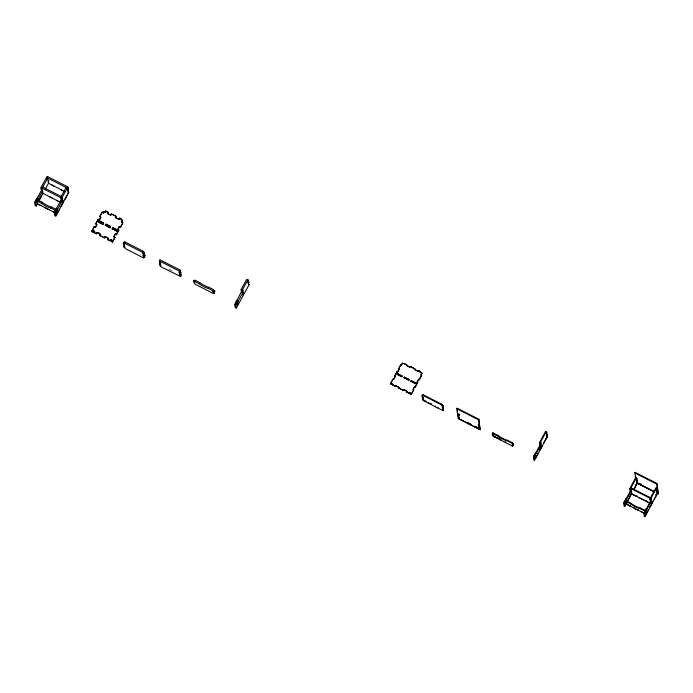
<?xml version="1.0" encoding="UTF-8"?>
<svg xmlns="http://www.w3.org/2000/svg" width="693" height="693" viewBox="0 0 693 693"><rect width="100%" height="100%" fill="white"/><g stroke="black" fill="none" stroke-linecap="round" stroke-linejoin="round"><path stroke-width="0.52" stroke-dasharray="3.46 2.6" d="M168.685 268.997L173.285 271.344"/><path stroke-width="1.04" d="M55.587 211.07L56.107 209.338L51.499 206.99A6.523 1.23 28.6 0 1 42.29 202.295L37.691 199.948L37.075 201.065L37.491 203.803L36.261 206.046L35.118 205.466L34.65 202.425L36.859 198.38L38.054 199.272L36.859 198.38M38.011 198.969L36.599 201.663L35.404 201.1M67.871 186.937L68.711 192.403L55.83 216.034L54.686 215.445L54.219 212.413L56.428 208.359L57.623 209.251L62.162 200.927L61.738 198.189L67.871 186.937L47.15 176.368L41.026 187.621L41.441 190.358L36.902 198.683M57.58 208.948L55.371 212.994L55.83 216.034M247.514 280.388L247.392 279.625L248.544 280.215L247.938 281.341L247.748 280.128L246.595 279.539L241.077 289.665L241.199 290.428L242.351 291.008L242.957 289.882L242.645 292.983L238.115 301.308L236.911 300.416L234.71 304.47L235.17 307.501L236.322 308.09L249.194 284.459L248.536 285.282L248.848 282.181L247.696 281.601L247.817 282.354M238.063 301.005L235.854 305.059L236.322 308.09M535.654 452.798L536.278 453.395L535.654 452.798L533.454 456.843L533.939 460.031L534.511 460.325L547.366 436.547L546.742 435.949L546.439 436.512L547.011 436.798L547.323 436.243M534.511 460.325L534.026 457.137L536.235 453.092M625.9 498.821L626.524 499.419L625.9 498.821L623.691 502.875L624.185 506.063L624.757 506.358L626.264 503.586M626.481 499.116L625.129 501.749L624.445 501.55M646.041 509.095L646.664 509.693L646.041 509.095L643.84 513.149L644.412 513.444L644.897 516.631L644.325 516.337L643.78 512.898L641.501 511.876M644.594 511.824L645.209 512.092L646.621 509.39M36.261 206.046L35.802 203.014L36.538 201.663M38.054 199.272L42.594 190.939L41.441 190.358M37.162 201.672L37.691 199.948M48.293 182.025L48.908 180.899M38.513 201.524L42.966 193.364L60.456 202.295M45.417 188.868L48.484 183.238L64.977 191.658M37.075 201.065L41.675 203.421L42.29 202.295M41.675 203.421A6.523 1.23 28.6 0 0 50.884 208.117L51.499 206.99M66.112 187.474L60.594 197.609L60.707 198.363L61.859 198.952L62.474 197.826L62.656 199.038L62.041 200.164L60.889 199.575L61.097 200.944M68.061 188.149L67.446 189.276L67.256 188.063L46.544 177.495L46.726 178.707M68.174 188.912L67.749 191.251L68.356 190.125M68.477 190.887L68.044 193.226L68.659 192.1M115.263 233.844L116.459 234.728L115.263 233.844L113.73 236.651L114.925 237.543L112.474 242.048L111.322 241.459C113.098 239.995 110.144 238.496 110.17 240.869L107.874 239.7L108.437 238.271L104.981 236.504L104.418 237.933L99.809 235.585C102.07 233.766 96.275 230.812 96.362 233.827L94.057 232.649L94.62 231.219L93.477 230.639L92.905 232.068L91.753 231.479L94.161 226.672L95.357 227.564L94.161 226.672M95.357 227.564L96.89 224.749L95.695 223.856L98.146 219.36L99.298 219.95L100.832 217.134L99.679 216.545L102.131 212.041L103.326 212.933L102.131 212.041M91.753 231.479L94.205 226.975M96.232 223.259L98.146 219.36M99.342 220.253L100.875 217.437L99.723 216.848L102.174 212.344M92.905 232.068L93.477 230.639M95.313 227.261L96.847 224.445L95.695 223.856M98.38 221.63L98.995 220.504L103.595 222.86C103.326 227.538 92.169 216.84 102.98 223.978M103.283 212.63L103.898 211.504L105.093 212.396L103.898 211.504M98.423 221.933L99.038 220.816L103.638 223.163L103.032 224.289M103.326 212.933L103.941 211.807M105.05 212.093L105.657 210.967L107.961 212.145L107.398 213.574L110.845 215.332M94.057 232.649L94.672 231.523L93.52 230.942M105.093 212.396L105.657 210.967M96.362 233.827L96.925 232.398M107.398 213.574L107.961 212.145M99.809 235.585L100.381 234.156M105.284 225.156L105.899 224.03L110.499 226.377L109.936 227.806L105.284 225.156L109.892 227.503L110.499 226.377M121.777 219.187C122.107 224.09 120.903 214.761 118.91 219.438L115.454 217.68L116.017 216.251L111.417 213.903L110.802 215.029L107.346 213.271M105.327 225.459L105.942 224.333L110.551 226.68M104.418 237.933L104.981 236.504M115.454 217.68L116.017 216.251M112.188 228.681L112.803 227.555L117.412 229.903L116.84 231.332L112.188 228.681L116.796 231.029L117.412 229.903M112.24 228.985L112.803 227.555M118.91 219.438L119.473 218.009M107.874 239.7L108.48 238.574L105.033 236.807M110.17 240.869L110.741 239.44M111.322 241.459L111.894 240.029M119.291 226.828L117.758 229.643L119.248 226.524L120.443 227.417L119.248 226.524M120.443 227.417L122.895 222.912L121.743 222.332L122.314 220.902L121.162 220.313M114.925 237.543L113.773 236.954L115.307 234.147M121.743 222.332L122.314 220.902M112.474 242.048L114.882 237.24M116.415 234.425L118.867 229.929L117.715 229.34M120.4 227.113L122.852 222.609L121.699 222.029M116.459 234.728L118.867 229.929M123.657 245.79L124.809 246.379L123.267 243.217L123.882 242.091L125.035 242.68L124.913 241.918L143.33 251.308L142.836 253.196L143.988 253.785L144.17 254.998L143.018 254.409L143.226 255.778L144.378 256.358L144.568 257.571L143.416 256.99L143.555 257.9L125.138 248.501L125 247.592L123.848 247.003L124.272 244.664M123.267 243.217L124.419 243.797L124.913 241.918M123.848 247.003L124.463 245.885M142.836 253.196L143.33 251.308M143.988 253.785L144.594 252.659L143.451 252.07M143.226 255.778L143.841 254.652L144.993 255.232L144.568 257.571M144.17 254.998L144.594 252.659M143.555 257.9L144.17 256.774M144.378 256.358L144.993 255.232M160.326 262.916L160.135 261.703L159.529 262.829L160.681 263.418L160.559 262.656L159.407 262.067L159.84 259.728L180.552 270.296L180.128 272.635L178.976 272.046L179.097 272.808L180.241 273.397L180.431 274.61L179.279 274.021L179.392 274.783L180.544 275.364L180.734 276.576L161.209 266.9L160.014 266.017L160.438 263.678M180.128 272.635L180.552 270.296M180.241 273.397L180.856 272.271L179.704 271.682M180.431 274.61L180.856 272.271M180.544 275.364L181.159 274.237L180.734 276.576M193.486 281.41L194.101 280.284L195.244 280.864L195.157 280.258L199.757 282.614A6.523 1.23 28.6 0 0 208.965 287.309L213.574 289.657L213.054 291.389L214.206 291.978L214.388 293.191L213.236 292.602L213.375 293.511L194.958 284.113L193.486 281.41L194.638 281.99L195.157 280.258M194.542 281.384L199.142 283.732L199.757 282.614M199.142 283.732A6.523 1.23 28.6 0 0 208.35 288.435L208.965 287.309M213.054 291.389L213.574 289.657M214.206 291.978L214.813 290.852L213.661 290.263M214.388 293.191L214.813 290.852M236.911 300.416L241.996 290.514L243.148 291.095M242.351 291.008L242.229 290.254L247.748 280.128M248.848 282.181L248.233 283.307L248.544 280.215M238.02 303.803L237.413 304.929L237.838 302.59L238.02 303.803L236.867 303.213M243.538 293.676L242.922 294.802L243.356 292.463L243.538 293.676L242.385 293.087M391.935 383.723L393.113 384.468L390.48 383.705L392.931 379.201L393.529 379.643L392.931 379.201M396.942 372.037L394.482 376.542L396.916 371.89L397.513 372.332L396.916 371.89M397.513 372.332L399.047 369.516L398.449 369.074L400.9 364.57L401.498 365.02L402.39 363.175L406.756 364.821L404.426 363.496M390.497 383.853L392.948 379.357M398.466 369.222L400.9 364.57M393.503 379.495L395.036 376.68L393.529 379.643M397.487 372.184L399.021 369.369L398.449 369.074M401.472 364.864L402.39 363.175M402.053 375.944L401.775 376.663L397.167 374.315L397.453 373.596L402.079 376.1L397.453 373.596M395.391 385.49L398.865 387.404L395.391 385.49L395.105 386.2L392.801 385.031L393.087 384.312M419.187 379.79L418.589 379.348L419.187 379.79L421.639 375.294L421.067 375L421.985 373.31L420.261 372.427C421.448 371.422 417.948 369.638 417.957 371.257L414.501 369.49L414.786 368.78L410.187 366.432L409.901 367.143L406.444 365.384L406.73 364.674M418.589 379.348L417.056 382.164L417.654 382.605L415.202 387.11L414.605 386.659L413.071 389.475L413.669 389.916L411.218 394.421L410.065 393.832C411.114 393.026 408.853 391.874 408.913 393.252L406.618 392.073C407.882 390.913 403.205 388.53 403.161 390.315L398.562 387.967L398.839 387.248M404.071 377.832L404.357 377.122L408.965 379.469L408.679 380.188L404.054 377.685L408.679 380.188M403.161 390.315L403.447 389.596M408.653 380.033L408.965 379.469M414.501 369.49L414.786 368.78M410.958 381.211L411.261 380.648L415.869 382.995L415.583 383.705L410.958 381.211L415.583 383.705M410.984 381.358L411.261 380.648M406.618 392.073L406.895 391.363M417.957 371.257L418.243 370.538M408.913 393.252L409.199 392.533M420.261 372.427L420.538 371.717M410.065 393.832L410.351 393.122M415.566 383.558L415.869 382.995M421.067 375L421.959 373.163L420.235 372.28M413.669 389.916L413.097 389.631L414.605 386.659M417.654 382.605L417.082 382.311L418.615 379.495M411.218 394.421L413.652 389.769M417.636 382.458L415.202 387.11M419.17 379.643L421.621 375.138L421.041 374.844M423.284 397.903L422.713 397.609L422.401 398.172L422.981 398.466L422.193 396.803L422.314 395.027L442.039 405.11L442.914 407.371L442.342 407.077L442.645 406.514L443.225 406.808L442.914 407.371M442.151 405.864L442.342 404.547L422.773 394.56L422.583 395.885L422.011 395.59M422.193 396.803L422.505 396.24M422.583 395.885L422.773 394.56M422.773 397.098L423.076 396.535M428.768 402.512L428.482 403.231L423.302 400.589L422.591 399.385L422.713 397.609M423.302 400.589L423.475 399.116M430.786 404.4L431.072 403.69L430.786 404.4L435.395 406.748L435.698 406.185M442.645 406.514L443.615 409.39L442.87 410.568L437.69 407.926L438.002 407.363M442.039 405.11L442.342 404.547M442.732 406.159L443.035 405.596L442.463 405.301M443.615 409.39L443.044 409.095L442.732 409.658L443.312 409.953L442.853 407.882M443.122 408.74L443.433 408.177M456.739 408.697L457.051 408.134L478.924 419.282L480.119 429.703L458.255 418.555L456.739 408.697L478.612 419.845L480.119 429.703M480.102 429.556L458.801 418.693L458.463 413.886L458.272 415.202L458.844 415.497L459.035 414.18L458.844 415.497M458.255 418.555L458.558 417.992M458.801 418.693L459.112 418.13M478.612 419.845L478.924 419.282M479.833 428.698L479.521 429.262L479.184 424.454L478.993 425.771L478.413 425.476L478.603 424.159M477.2 427.936C478.82 427.546 473.83 427.876 475.225 426.351L477.529 427.52M479.175 426.983L479.478 426.42L479.287 427.746L478.716 427.451L479.019 426.888M479.253 428.404L478.95 428.967L479.781 428.395M492.229 433.783L492.532 433.22L493.113 433.515L492.801 434.078L492.229 433.783L493.104 436.044L494.854 437.084L495.157 436.521M492.801 434.078L493.018 432.908L498.198 435.55A6.523 1.23 28.6 0 0 507.406 440.246L512.586 442.888L512.37 444.057L513.132 445.564L512.404 445.175L512.118 445.885L497.158 438.253L497.444 437.543M492.411 434.996L492.532 433.22M493.104 436.044L493.407 435.49L493.988 435.776M494.854 437.084L495.14 436.365M492.714 433.471L497.886 436.114L498.198 435.55M497.158 438.253L497.461 437.69L500.918 439.457L500.606 440.02M505.214 442.368L505.5 441.649M497.886 436.114A6.523 1.23 28.6 0 0 507.103 440.809L507.406 440.246M512.37 444.057L512.586 442.888M512.118 445.885L512.43 445.322M512.95 444.352L513.253 443.789L512.681 443.494M512.101 445.738L512.673 446.032L512.976 445.469M513.132 445.564L513.253 443.789M535.706 453.101L539.934 445.33L539.518 442.602L545.651 431.349L546.413 432.856L546.716 432.293L546.136 431.999L545.833 432.562L546.829 433.056L546.708 434.832L547.02 434.268L546.439 433.974L547.132 435.022L547.011 436.798M546.223 431.644L540.09 442.896L540.514 445.625L536.278 453.395M540.705 444.308L540.826 442.532L540.705 444.308L540.124 444.014L540.245 442.238L540.124 444.014M539.466 449.878L540.471 448.033M535.143 457.631L535.715 457.926L538.166 453.421M545.538 438.348L546.119 438.643L543.667 443.139M635.568 478.759L634.97 472.28L656.843 483.437L658.35 493.295L658.047 493.858L657.466 493.563L656.609 487.95L656.037 487.655L649.904 498.908L650.32 501.637L646.093 509.398M625.944 499.125L630.18 491.363L629.764 488.634L635.888 477.382L636.469 477.676L637.326 483.29M636.469 477.676L630.335 488.929L630.751 491.658L626.524 499.419M636.65 478.889L636.962 478.326L636.772 479.643M625.06 501.533L625.363 500.97M624.757 506.358L624.272 503.17L625.008 501.819M625.961 503.95L625.848 500.658L631.028 503.3A6.523 1.23 28.6 0 0 640.237 507.995L645.417 510.637L645.2 511.806M637.257 480.292L636.954 480.855L636.382 480.57M625.632 501.827L625.944 501.264M631.15 491.701L631.462 491.138L631.644 492.351L631.34 492.914L630.76 492.619M624.185 506.063L625.692 503.291M625.935 503.802L626.247 503.239M626.671 502.451L631.765 493.113M637.586 482.423L633.93 489.327M627.269 501.741L631.782 493.26M633.809 489.743L637.612 482.571L636.676 482.536M626.844 503.681L626.533 504.244L626.818 503.534M627.659 504.677C627.356 503.309 629.461 507.259 630.292 505.44M641.328 485.187L641.614 484.476L639.31 483.298L639.024 484.017M625.545 501.221L630.725 503.863L631.028 503.3M629.963 505.855L630.275 505.292M636.936 495.755L636.659 496.465L631.479 493.823L630.639 488.366L650.207 498.345L650.329 499.107L650.632 498.544L651.203 498.83L651.091 500.615L651.203 498.83M633.419 507.614C632.986 506.202 637.343 511.564 638.348 509.554M630.725 503.863A6.523 1.23 28.6 0 0 639.934 508.558L640.237 507.995M646.145 500.45L645.867 501.16L650.467 503.508M658.047 493.858L656.843 483.437M656.609 487.95L650.476 499.203L650.9 501.931L646.664 509.693M644.083 512.335L643.797 513.054L625.381 503.655M656.791 489.163L657.103 488.6L656.912 489.916L656.332 489.63M644.412 513.444L645.148 512.092M645.807 513.218L645.504 513.782L646.101 514.223L645.529 513.929M644.325 516.337L646.508 512.136M651.048 503.802L651.784 502.624L651.602 501.411L651.481 503.187M646.101 514.223L648.553 509.727M649.488 506.47L650.086 506.912L652.52 502.26L651.94 501.966M656.505 494.941L655.924 494.655L656.505 494.941L654.053 499.445M644.897 516.631L657.466 493.563M54.972 211.088L56.124 211.668M534.823 455.786L534.19 455.5M634.667 472.843L656.531 484M656.522 490.843L657.094 491.138L657.406 490.575L657.215 491.891L656.635 491.597L656.869 493.113M546.249 435.299L546.829 435.585M637.066 481.618L636.495 481.323L636.728 482.839M105.708 211.27L108.013 212.448M116.069 216.554L111.417 213.903M119.517 218.312L121.821 219.49M414.812 368.936L410.187 366.432M418.26 370.694L420.564 371.864M656.825 492.81L657.397 493.104L657.709 492.541L657.44 493.407L658.021 493.702M414.483 369.343L417.931 371.101M637.274 482.986L654.348 491.692M546.482 436.815L547.063 437.101M637.3 483.134L654.374 491.839M546.508 436.962L547.08 437.257M638.253 483.757L654.097 491.839M115.41 217.377L118.858 219.135M54.574 186.625L51.932 185.005M60.897 189.856L62.63 190.74M635.784 484.381L636.382 484.823M545.564 438.496L546.119 438.643M42.784 187.084L61.201 196.483M650.519 497.782L630.951 487.803L631.063 488.556M41.026 187.621L61.738 198.189M241.077 289.665L242.229 290.254M41.138 188.383L42.29 188.972L42.178 188.21L47.687 178.084L48.527 183.541M539.518 442.602L540.514 443.096M629.764 488.634L630.76 489.119M649.904 498.908L650.9 499.393M540.436 443.451L541.008 443.745M41.32 189.596L42.472 190.185L43.009 193.668M241.381 291.64L242.533 292.221M630.942 490.332L630.18 488.825M62.162 200.927L61.01 200.338L56.428 208.359M241.493 292.394L242.645 292.983M630.483 490.8L631.063 491.094M541.58 445.816L542.151 446.11L539.682 450.459M651.966 502.113L652.52 502.26M539.934 445.33L540.514 445.625M630.18 491.363L630.751 491.658M650.32 501.637L650.9 501.931M112.846 227.858L117.455 230.206M408.983 379.625L404.357 377.122M411.287 380.795L415.895 383.142M650.45 503.361L632.051 494.118M60.508 202.599L56.774 200.416M394.464 376.386L395.062 376.836M629.348 496.188L629.946 496.638M124.298 243.044L142.715 252.434M159.225 260.854L179.946 271.422M458.151 414.449L459.156 414.934M479.296 425.207L478.3 424.722L478.413 425.476M36.123 199.731L37.275 200.312M55.691 209.71L56.843 210.3M236.174 301.767L237.327 302.356M534.927 454.149L535.498 454.443M625.164 500.173L625.744 500.467M645.304 510.446L645.885 510.741M50.884 208.117L55.492 210.464M208.35 288.435L212.959 290.783M507.103 440.809L512.274 443.451M639.934 508.558L645.114 511.2M458.454 416.415L459.147 417.472L458.575 417.177M479.599 427.183L478.603 426.689L478.716 427.451M235.447 303.118L236.616 303.733M96.977 232.701L100.424 234.459M110.785 239.743L111.937 240.332M492.723 434.433L493.295 434.728M35.265 201.308L36.417 201.888M54.834 211.287L55.986 211.876M159.823 264.795L160.975 265.384L160.863 264.631L159.711 264.042L159.529 262.829M235.317 303.343L236.469 303.932M534.06 455.725L534.641 456.011M624.306 501.749L624.878 502.044M644.447 512.023L645.027 512.318M625.242 502.746L625.822 503.04L626.125 502.477L625.848 500.658M645.391 513.019L645.963 513.314L646.084 511.538L646.274 512.751M403.465 389.752L406.921 391.51M409.225 392.688L410.377 393.269M423.614 400.026L426.204 401.342M470.85 424.116L467.169 422.236L466.839 422.652L471.465 425.147M476.628 427.2L480.431 429.14M54.712 212.301L52.451 211.434M91.71 231.176L92.862 231.765M94.014 232.346L96.31 233.524M99.766 235.282L104.374 237.63M107.822 239.397L110.126 240.566M111.278 241.155L112.431 241.744M458.757 418.39L459.381 418.988M390.48 383.705L391.649 384.442M403.135 390.159L398.562 387.967M406.592 391.917L408.896 393.096M410.048 393.685L411.2 394.274M428.465 403.075L430.76 404.253M494.828 436.928L497.132 438.106M535.117 457.475L535.715 457.926M625.363 503.508L626.515 504.097M37.491 203.803L54.756 212.604M34.65 202.425L35.802 203.014M54.219 212.413L55.371 212.994M234.71 304.47L235.854 305.059M533.454 456.843L534.026 457.137M623.691 502.875L624.272 503.17M653.144 490.497L652.841 491.06M643.866 499.428L643.563 499.991L638.937 497.487M635.888 477.382L636.079 478.594M635.576 476.221L635.879 478.196M546.716 432.293L546.829 433.056M547.02 434.268L547.132 435.022M546.136 431.999L546.257 432.761M545.651 431.349L545.833 432.562M512.56 445.27L512.673 446.032M493.018 432.908L493.113 433.515M463.409 421.041L461.105 419.863M457.354 410.1L457.649 412.075M458.108 415.029L458.411 417.004M443.035 405.596L443.225 406.808M443.044 409.095L443.182 410.005M442.342 407.077L442.55 408.446M442.732 409.658L442.87 410.568M437.69 407.926L435.395 406.748M422.401 398.172L422.591 399.385M409.901 367.143L406.444 365.384M401.775 376.663L397.167 374.315M395.105 386.2L392.801 385.031M194.101 280.284L194.283 281.497M67.481 194.646L65.029 199.151M63.496 201.966L61.045 206.462M59.511 209.277L57.06 213.782M52.174 198.068L49.87 196.89M49.004 209.667L44.395 207.32M41.433 196.18L39.899 198.995M40.948 205.561L38.643 204.383M57.346 210.533L56.921 212.872L57.346 210.533M62.864 200.407L62.439 202.746L62.864 200.407M535.698 455.24L535.576 457.016L535.698 455.24M541.216 445.105L541.094 446.881L541.216 445.105"/></g></svg>
